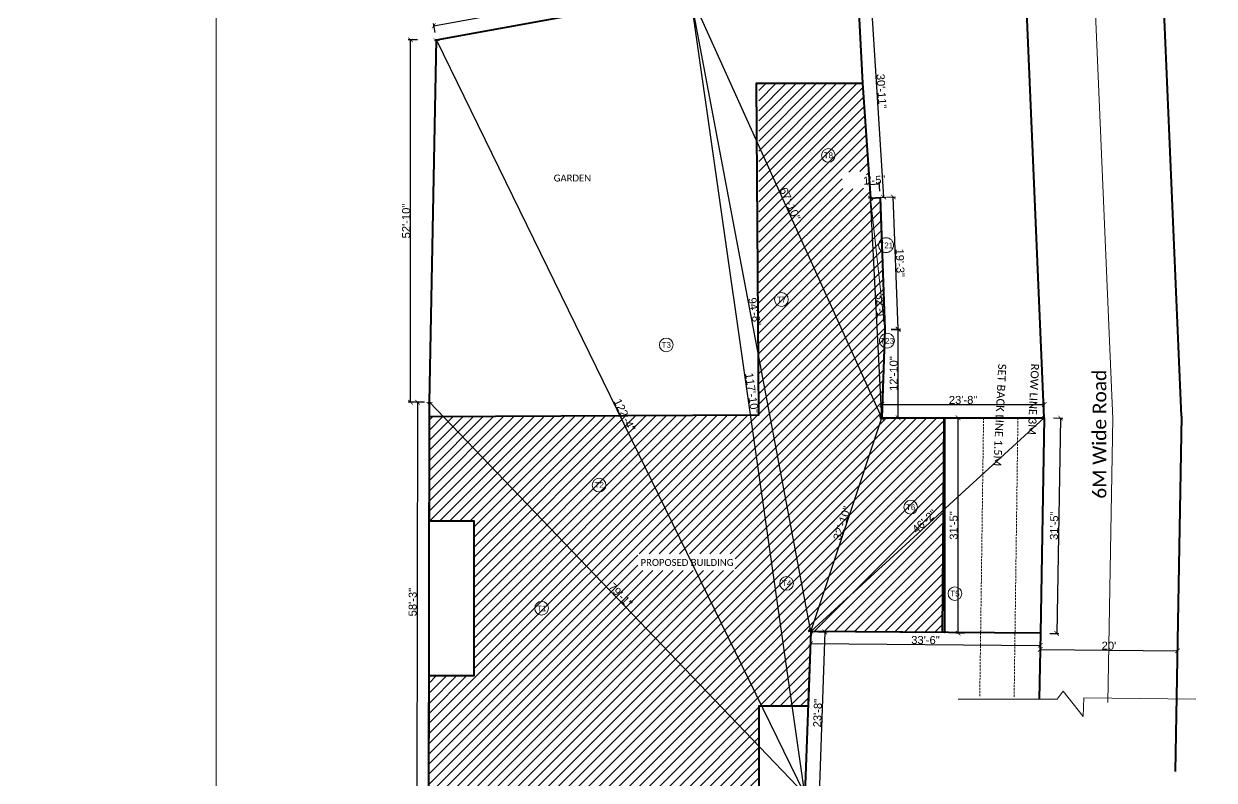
# Model space of a CAD drawing. Header units: inches. Extents: x 0 to 179512, y -43395 to -31716.
# Drawn here: x 157379 to 159461, y -38746 to -37423 of the extents above; entities that cross this region are included whole.
import ezdxf

# ---------------------------------------------------------------- set-up
doc = ezdxf.new("R2010")
doc.units = ezdxf.units.IN
doc.header["$LTSCALE"] = 10
doc.header["$MEASUREMENT"] = 0
doc.linetypes.add('HIDDEN', pattern=[0.375, 0.25, -0.125])
doc.layers.get('Defpoints').update_dxf_attribs({"color": 215})
for name, color, linetype, lineweight in [('door', 4, 'Continuous', 25), ('hatch', 95, 'Continuous', 0), ('NEW LETTERING', 3, 'Continuous', 0), ('OL_AR_Hatch', 253, 'Continuous', 15), ('OL_AR_SYMBOL', 1, 'Continuous', 5), ('OL_AR_Text', 140, 'Continuous', 5), ('OL_AR_WALL', 255, 'Continuous', 40)]:
    doc.layers.add(name, color=color, linetype=linetype, lineweight=lineweight)
doc.styles.add('1-16 Annotative Text', font='calibri.ttf', dxfattribs={"height": 0.0625})
doc.styles.add('1-8 Annotative Text', font='calibri.ttf', dxfattribs={"height": 0.125})
doc.styles.add('arial', font='arial.ttf')
doc.styles.get("Standard").update_dxf_attribs({"font": 'arial.ttf'})
doc.dimstyles.new('1-16 Annotative Dimension', dxfattribs={"dimtxt": 0.0625, "dimasz": 0.0625, "dimexe": 0.125, "dimexo": 0, "dimgap": 0.03125, "dimtad": 1, "dimdec": 0, "dimzin": 0, "dimdsep": 46, "dimlunit": 4, "dimtxsty": '1-16 Annotative Text', "dimblk": 'ARCHTICK', "dimcen": 0.09, "dimdle": 0.125, "dimadec": 0, "dimazin": 0, "dimtfac": 1, "dimtdec": 0, "dimtix": 1, "dimtofl": 0, "dimtmove": 2, "dimatfit": 3, "dimfxl": 0.125, "dimfxlon": 1, "dimtolj": 1, "dimtzin": 0, "dimarcsym": 1})
doc.dimstyles.new('Dim_OLA', dxfattribs={"dimscale": 2, "dimtxt": 7, "dimasz": 4, "dimexe": 2, "dimexo": 0.5, "dimgap": 0.3, "dimtad": 1, "dimdec": 0, "dimzin": 0, "dimdsep": 46, "dimlunit": 3, "dimtxsty": 'arial', "dimblk": 'ARCHTICK', "dimcen": 0.05, "dimadec": 0, "dimazin": 0, "dimtfac": 1, "dimtdec": 0, "dimtix": 1, "dimtmove": 2, "dimatfit": 3, "dimldrblk": 'DOT', "dimfxl": 6, "dimfxlon": 1, "dimtolj": 1, "dimtzin": 0, "dimarcsym": 0})

# ---------------------------------------------------------------- blocks, each defined once
blk = doc.blocks.new('_ArchTick')
at = {"color": 0, "linetype": 'ByBlock', "const_width": 0.15}
blk.add_lwpolyline([(-0.5, -0.5), (0.5, 0.5)], dxfattribs=at)
blk = doc.blocks.new('*D1078')
at = {"layer": 'Defpoints', "color": 0, "transparency": 16777216}
for p in [(0, -38065.5), (174046, -38065.5), (174041.9, -38103)]:
    blk.add_point(p, dxfattribs=at)
at = {"layer": 'door', "color": 0, "lineweight": -2, "transparency": 16777216}
for p, q in [((174046, -38115), (174046, -38053.5)), ((174034, -38065.5), (174058, -38065.5)), ((174041.9, -38103), (174058, -38103))]:
    blk.add_line(p, q, dxfattribs=at)
at = {"layer": 'door', "color": 0, "lineweight": -2, "transparency": 16777216, "xscale": 6, "yscale": 6, "zscale": 6}
for p, rotation in [((174046, -38065.5), 90), ((174046, -38103), 270)]:
    blk.add_blockref('_ArchTick', p, dxfattribs=dict(at, rotation=rotation))
at = {"layer": 'door', "color": 0, "transparency": 16777216, "insert": (174039.9, -38084.2), "char_height": 6, "attachment_point": 5, "rotation": 90, "style": '1-16 Annotative Text'}
blk.add_mtext('\\A1;3\'-2"', dxfattribs=at)
blk = doc.blocks.new('*D528')
at = {"layer": 'Defpoints', "color": 0, "transparency": 16777216}
for p in [(158989.5, -38111.8), (159013.5, -38111.8), (159157.5, -38488.7)]:
    blk.add_point(p, dxfattribs=at)
at = {"layer": 'OL_AR_Text', "color": 0, "lineweight": -2, "transparency": 16777216}
for p, q in [((159001.5, -38111.8), (159017.5, -38111.8)), ((159013.5, -38488.7), (159013.5, -38111.8)), ((159025.5, -38488.7), (159009.5, -38488.7))]:
    blk.add_line(p, q, dxfattribs=at)
at = {"layer": 'OL_AR_Text', "color": 0, "lineweight": -2, "transparency": 16777216, "xscale": 8, "yscale": 8, "zscale": 8}
for p, rotation in [((159013.5, -38111.8), 90), ((159013.5, -38488.7), 270)]:
    blk.add_blockref('_ArchTick', p, dxfattribs=dict(at, rotation=rotation))
at = {"layer": 'OL_AR_Text', "color": 0, "transparency": 16777216, "insert": (159005.7, -38300.3), "char_height": 14, "attachment_point": 5, "rotation": 90, "style": 'arial'}
blk.add_mtext('\\A1;31\'-5"', dxfattribs=at)
blk = doc.blocks.new('_Dot')
at = {"color": 0, "linetype": 'ByBlock', "lineweight": -2}
blk.add_line((-0.5, 0), (-1, 0), dxfattribs=at)
at = {"color": 0, "linetype": 'ByBlock', "const_width": 0.5}
blk.add_lwpolyline([(-0.25, 0, 1), (0.25, 0, 1)], format="xyb", close=True, dxfattribs=at)
blk = doc.blocks.new('*D529')
at = {"layer": 'Defpoints', "color": 0, "transparency": 16777216}
for p in [(159164.1, -38088.5), (158880.3, -38111.8), (159164.1, -38111.8)]:
    blk.add_point(p, dxfattribs=at)
at = {"layer": 'OL_AR_Text', "color": 0, "lineweight": -2, "transparency": 16777216}
for p, q in [((158880.3, -38100.5), (158880.3, -38084.5)), ((159164.1, -38100.5), (159164.1, -38084.5)), ((158880.3, -38088.5), (159164.1, -38088.5))]:
    blk.add_line(p, q, dxfattribs=at)
at = {"layer": 'OL_AR_Text', "color": 0, "lineweight": -2, "transparency": 16777216, "xscale": 8, "yscale": 8, "zscale": 8, "rotation": 180}
blk.add_blockref('_ArchTick', (158880.3, -38088.5), dxfattribs=at)
at = {"layer": 'OL_AR_Text', "color": 0, "lineweight": -2, "transparency": 16777216, "xscale": 8, "yscale": 8, "zscale": 8}
blk.add_blockref('_ArchTick', (159164.1, -38088.5), dxfattribs=at)
at = {"layer": 'OL_AR_Text', "color": 0, "transparency": 16777216, "insert": (159022.2, -38080.8), "char_height": 14, "attachment_point": 5, "style": 'arial'}
blk.add_mtext('\\A1;23\'-8"', dxfattribs=at)
blk = doc.blocks.new('*D530')
at = {"layer": 'Defpoints', "color": 0, "transparency": 16777216}
for p in [(158885.6, -37957.5), (158908.6, -37957.5), (158880.3, -38111.8)]:
    blk.add_point(p, dxfattribs=at)
at = {"layer": 'OL_AR_Text', "color": 0, "lineweight": -2, "transparency": 16777216}
for p, q in [((158896.6, -37957.5), (158912.6, -37957.5)), ((158908.6, -38111.8), (158908.6, -37957.5)), ((158896.6, -38111.8), (158912.6, -38111.8))]:
    blk.add_line(p, q, dxfattribs=at)
at = {"layer": 'OL_AR_Text', "color": 0, "lineweight": -2, "transparency": 16777216, "xscale": 8, "yscale": 8, "zscale": 8}
for p, rotation in [((158908.6, -37957.5), 90), ((158908.6, -38111.8), 270)]:
    blk.add_blockref('_ArchTick', p, dxfattribs=dict(at, rotation=rotation))
at = {"layer": 'OL_AR_Text', "color": 0, "transparency": 16777216, "insert": (158900.8, -38034.6), "char_height": 14, "attachment_point": 5, "rotation": 90, "style": 'arial'}
blk.add_mtext('\\A1;12\'-10"', dxfattribs=at)
blk = doc.blocks.new('*D531')
at = {"layer": 'Defpoints', "color": 0, "transparency": 16777216}
for p in [(158877, -37726.5), (158900, -37725.6), (158885.6, -37957.5)]:
    blk.add_point(p, dxfattribs=at)
at = {"layer": 'OL_AR_Text', "color": 0, "lineweight": -2, "transparency": 16777216}
for p, q in [((158888, -37726.1), (158904, -37725.5)), ((158908.6, -37956.6), (158900, -37725.6)), ((158896.6, -37957.1), (158912.6, -37956.5))]:
    blk.add_line(p, q, dxfattribs=at)
at = {"layer": 'OL_AR_Text', "color": 0, "lineweight": -2, "transparency": 16777216, "xscale": 8, "yscale": 8, "zscale": 8}
for p, rotation in [((158900, -37725.6), 92.12168807382909), ((158908.6, -37956.6), 272.1216880738291)]:
    blk.add_blockref('_ArchTick', p, dxfattribs=dict(at, rotation=rotation))
at = {"layer": 'OL_AR_Text', "color": 0, "transparency": 16777216, "insert": (158912, -37840.9), "char_height": 14, "attachment_point": 5, "rotation": 272.1217, "style": 'arial'}
blk.add_mtext('\\A1;19\'-3"', dxfattribs=at)
blk = doc.blocks.new('*D532')
at = {"layer": 'Defpoints', "color": 0, "transparency": 16777216}
for p in [(158858.9, -37704.5), (158860.3, -37727.5), (158877, -37726.5)]:
    blk.add_point(p, dxfattribs=at)
at = {"layer": 'OL_AR_Text', "color": 0, "lineweight": -2, "transparency": 16777216}
for p, q in [((158859.6, -37716.5), (158858.6, -37700.5)), ((158875.6, -37703.5), (158858.9, -37704.5)), ((158876.3, -37715.4), (158875.3, -37699.5))]:
    blk.add_line(p, q, dxfattribs=at)
at = {"layer": 'OL_AR_Text', "color": 0, "transparency": 16777216, "insert": (158866.8, -37696.3), "char_height": 14, "attachment_point": 5, "rotation": 3.5564, "style": 'arial'}
blk.add_mtext('\\A1;1\'-5"', dxfattribs=at)
blk = doc.blocks.new('*D537')
at = {"layer": 'Defpoints', "color": 0, "transparency": 16777216}
for p in [(158055.7, -37450.8), (158100.9, -37450.8), (158088.9, -38084.8)]:
    blk.add_point(p, dxfattribs=at)
at = {"layer": 'OL_AR_Text', "color": 0, "lineweight": -2, "transparency": 16777216}
for p, q in [((158067.7, -37450.8), (158051.7, -37450.8)), ((158055.7, -38084.8), (158055.7, -37450.8)), ((158067.7, -38084.8), (158051.7, -38084.8))]:
    blk.add_line(p, q, dxfattribs=at)
at = {"layer": 'OL_AR_Text', "color": 0, "lineweight": -2, "transparency": 16777216, "xscale": 8, "yscale": 8, "zscale": 8}
for p, rotation in [((158055.7, -37450.8), 90), ((158055.7, -38084.8), 270)]:
    blk.add_blockref('_ArchTick', p, dxfattribs=dict(at, rotation=rotation))
at = {"layer": 'OL_AR_Text', "color": 0, "transparency": 16777216, "insert": (158047.9, -37767.8), "char_height": 14, "attachment_point": 5, "rotation": 90, "style": 'arial'}
blk.add_mtext('\\A1;52\'-10"', dxfattribs=at)
blk = doc.blocks.new('*D538')
at = {"layer": 'Defpoints', "color": 0, "transparency": 16777216}
for p in [(158100.9, -37450.8), (158100.9, -37450.8), (158745.5, -38769.9)]:
    blk.add_point(p, dxfattribs=at)
at = {"layer": 'OL_AR_Text', "color": 0, "lineweight": -2, "transparency": 16777216}
for p, q in [((158100.9, -37450.8), (158097.3, -37452.6)), ((158745.5, -38769.9), (158100.9, -37450.8)), ((158745.5, -38769.9), (158741.9, -38771.6))]:
    blk.add_line(p, q, dxfattribs=at)
at = {"layer": 'OL_AR_Text', "color": 0, "lineweight": -2, "transparency": 16777216, "xscale": 8, "yscale": 8, "zscale": 8}
for p, rotation in [((158100.9, -37450.8), 116.0450850028407), ((158745.5, -38769.9), 296.0450850028407)]:
    blk.add_blockref('_ArchTick', p, dxfattribs=dict(at, rotation=rotation))
at = {"layer": 'OL_AR_Text', "color": 0, "transparency": 16777216, "insert": (158430.1, -38107), "char_height": 14, "attachment_point": 5, "rotation": 296.0451, "style": 'arial'}
blk.add_mtext('\\A1;122\'-4"', dxfattribs=at)
blk = doc.blocks.new('*D539')
at = {"layer": 'Defpoints', "color": 0, "transparency": 16777216}
for p in [(158088.9, -38084.8), (158088.9, -38084.8), (158745.5, -38769.9)]:
    blk.add_point(p, dxfattribs=at)
at = {"layer": 'OL_AR_Text', "color": 0, "lineweight": -2, "transparency": 16777216}
for p, q in [((158088.9, -38084.8), (158086, -38087.6)), ((158745.5, -38769.9), (158088.9, -38084.8)), ((158745.5, -38769.9), (158742.6, -38772.6))]:
    blk.add_line(p, q, dxfattribs=at)
at = {"layer": 'OL_AR_Text', "color": 0, "lineweight": -2, "transparency": 16777216, "xscale": 8, "yscale": 8, "zscale": 8}
for p, rotation in [((158088.9, -38084.8), 133.7861992098655), ((158745.5, -38769.9), 313.7861992098655)]:
    blk.add_blockref('_ArchTick', p, dxfattribs=dict(at, rotation=rotation))
at = {"layer": 'OL_AR_Text', "color": 0, "transparency": 16777216, "insert": (158422.8, -38422), "char_height": 14, "attachment_point": 5, "rotation": 313.7862, "style": 'arial'}
blk.add_mtext('\\A1;79\'-1"', dxfattribs=at)
blk = doc.blocks.new('*D540')
at = {"layer": 'Defpoints', "color": 0, "transparency": 16777216}
for p in [(158544.7, -37369.8), (158544.7, -37369.8), (158745.5, -38769.9)]:
    blk.add_point(p, dxfattribs=at)
at = {"layer": 'OL_AR_Text', "color": 0, "lineweight": -2, "transparency": 16777216}
for p, q in [((158544.7, -37369.8), (158540.7, -37370.4)), ((158745.5, -38769.9), (158544.7, -37369.8)), ((158745.5, -38769.9), (158741.6, -38770.4))]:
    blk.add_line(p, q, dxfattribs=at)
at = {"layer": 'OL_AR_Text', "color": 0, "lineweight": -2, "transparency": 16777216, "xscale": 8, "yscale": 8, "zscale": 8}
for p, rotation in [((158544.7, -37369.8), 98.16414406830357), ((158745.5, -38769.9), 278.1641440683036)]:
    blk.add_blockref('_ArchTick', p, dxfattribs=dict(at, rotation=rotation))
at = {"layer": 'OL_AR_Text', "color": 0, "transparency": 16777216, "insert": (158652.8, -38068.7), "char_height": 14, "attachment_point": 5, "rotation": 278.1641, "style": 'arial'}
blk.add_mtext('\\A1;117\'-10"', dxfattribs=at)
blk = doc.blocks.new('*D541')
at = {"layer": 'Defpoints', "color": 0, "transparency": 16777216}
for p in [(158880.3, -38111.8), (158880.3, -38111.8), (158755.6, -38485.7)]:
    blk.add_point(p, dxfattribs=at)
at = {"layer": 'OL_AR_Text', "color": 0, "lineweight": -2, "transparency": 16777216}
for p, q in [((158755.6, -38485.7), (158880.3, -38111.8)), ((158880.3, -38111.8), (158876.5, -38110.5)), ((158755.6, -38485.7), (158751.8, -38484.4))]:
    blk.add_line(p, q, dxfattribs=at)
at = {"layer": 'OL_AR_Text', "color": 0, "lineweight": -2, "transparency": 16777216, "xscale": 8, "yscale": 8, "zscale": 8}
for p, rotation in [((158880.3, -38111.8), 71.55956947048017), ((158755.6, -38485.7), 251.5595694704802)]:
    blk.add_blockref('_ArchTick', p, dxfattribs=dict(at, rotation=rotation))
at = {"layer": 'OL_AR_Text', "color": 0, "transparency": 16777216, "insert": (158810.6, -38296.3), "char_height": 14, "attachment_point": 5, "rotation": 71.5596, "style": 'arial'}
blk.add_mtext('\\A1;32\'-10"', dxfattribs=at)
blk = doc.blocks.new('*D542')
at = {"layer": 'Defpoints', "color": 0, "transparency": 16777216}
for p in [(159164.1, -38111.8), (159164.1, -38111.8), (158755.6, -38485.7)]:
    blk.add_point(p, dxfattribs=at)
at = {"layer": 'OL_AR_Text', "color": 0, "lineweight": -2, "transparency": 16777216}
for p, q in [((158755.6, -38485.7), (159164.1, -38111.8)), ((159164.1, -38111.8), (159161.4, -38108.9)), ((158755.6, -38485.7), (158752.9, -38482.8))]:
    blk.add_line(p, q, dxfattribs=at)
at = {"layer": 'OL_AR_Text', "color": 0, "lineweight": -2, "transparency": 16777216, "xscale": 8, "yscale": 8, "zscale": 8}
for p, rotation in [((159164.1, -38111.8), 42.46412908209346), ((158755.6, -38485.7), 222.4641290820934)]:
    blk.add_blockref('_ArchTick', p, dxfattribs=dict(at, rotation=rotation))
at = {"layer": 'OL_AR_Text', "color": 0, "transparency": 16777216, "insert": (158954.6, -38293), "char_height": 14, "attachment_point": 5, "rotation": 42.4641, "style": 'arial'}
blk.add_mtext('\\A1;46\'-2"', dxfattribs=at)
blk = doc.blocks.new('*D543')
at = {"layer": 'Defpoints', "color": 0, "transparency": 16777216}
for p in [(158544.7, -37369.8), (158544.7, -37369.8), (158755.6, -38485.7)]:
    blk.add_point(p, dxfattribs=at)
at = {"layer": 'OL_AR_Text', "color": 0, "lineweight": -2, "transparency": 16777216}
for p, q in [((158544.7, -37369.8), (158540.7, -37370.6)), ((158755.6, -38485.7), (158544.7, -37369.8)), ((158755.6, -38485.7), (158751.7, -38486.4))]:
    blk.add_line(p, q, dxfattribs=at)
at = {"layer": 'OL_AR_Text', "color": 0, "lineweight": -2, "transparency": 16777216, "xscale": 8, "yscale": 8, "zscale": 8}
for p, rotation in [((158544.7, -37369.8), 100.7030195157582), ((158755.6, -38485.7), 280.7030195157582)]:
    blk.add_blockref('_ArchTick', p, dxfattribs=dict(at, rotation=rotation))
at = {"layer": 'OL_AR_Text', "color": 0, "transparency": 16777216, "insert": (158657.7, -37926.3), "char_height": 14, "attachment_point": 5, "rotation": 280.703, "style": 'arial'}
blk.add_mtext('\\A1;94\'-8"', dxfattribs=at)
blk = doc.blocks.new('*D544')
at = {"layer": 'Defpoints', "color": 0, "transparency": 16777216}
for p in [(158544.7, -37369.8), (158544.7, -37369.8), (158880.3, -38111.8)]:
    blk.add_point(p, dxfattribs=at)
at = {"layer": 'OL_AR_Text', "color": 0, "lineweight": -2, "transparency": 16777216}
for p, q in [((158544.7, -37369.8), (158541, -37371.5)), ((158880.3, -38111.8), (158544.7, -37369.8)), ((158880.3, -38111.8), (158876.6, -38113.5))]:
    blk.add_line(p, q, dxfattribs=at)
at = {"layer": 'OL_AR_Text', "color": 0, "lineweight": -2, "transparency": 16777216, "xscale": 8, "yscale": 8, "zscale": 8}
for p, rotation in [((158544.7, -37369.8), 114.3359500643644), ((158880.3, -38111.8), 294.3359500643644)]:
    blk.add_blockref('_ArchTick', p, dxfattribs=dict(at, rotation=rotation))
at = {"layer": 'OL_AR_Text', "color": 0, "transparency": 16777216, "insert": (158719.5, -37737.6), "char_height": 14, "attachment_point": 5, "rotation": 294.336, "style": 'arial'}
blk.add_mtext('\\A1;67\'-10"', dxfattribs=at)
blk = doc.blocks.new('*D545')
at = {"layer": 'Defpoints', "color": 0, "transparency": 16777216}
for p in [(158860.3, -37727.5), (158860.3, -37727.5), (158880.3, -38111.8)]:
    blk.add_point(p, dxfattribs=at)
at = {"layer": 'OL_AR_Text', "color": 0, "lineweight": -2, "transparency": 16777216}
for p, q in [((158860.3, -37727.5), (158856.3, -37727.7)), ((158880.3, -38111.8), (158860.3, -37727.5)), ((158880.3, -38111.8), (158876.3, -38112))]:
    blk.add_line(p, q, dxfattribs=at)
at = {"layer": 'OL_AR_Text', "color": 0, "lineweight": -2, "transparency": 16777216, "xscale": 8, "yscale": 8, "zscale": 8}
for p, rotation in [((158860.3, -37727.5), 92.96914524949295), ((158880.3, -38111.8), 272.969145249493)]:
    blk.add_blockref('_ArchTick', p, dxfattribs=dict(at, rotation=rotation))
at = {"layer": 'OL_AR_Text', "color": 0, "transparency": 16777216, "insert": (158878, -37919.3), "char_height": 14, "attachment_point": 5, "rotation": 272.9691, "style": 'arial'}
blk.add_mtext('\\A1;32\'-1"', dxfattribs=at)
blk = doc.blocks.new('*D560')
at = {"layer": 'Defpoints', "color": 0, "transparency": 16777216}
for p in [(159157.5, -38488.7), (159397.5, -38491.2), (159397.2, -38519.5)]:
    blk.add_point(p, dxfattribs=at)
at = {"layer": 'OL_AR_Text', "color": 0, "lineweight": -2, "transparency": 16777216}
for p, q in [((159157.3, -38505.1), (159157.2, -38521.1)), ((159157.2, -38517.1), (159397.2, -38519.5)), ((159397.3, -38507.5), (159397.2, -38523.5))]:
    blk.add_line(p, q, dxfattribs=at)
at = {"layer": 'OL_AR_Text', "color": 0, "lineweight": -2, "transparency": 16777216, "xscale": 8, "yscale": 8, "zscale": 8}
for p, rotation in [((159157.2, -38517.1), 179.4165344416455), ((159397.2, -38519.5), 359.4165344416455)]:
    blk.add_blockref('_ArchTick', p, dxfattribs=dict(at, rotation=rotation))
at = {"layer": 'OL_AR_Text', "color": 0, "transparency": 16777216, "insert": (159277.3, -38510.6), "char_height": 14, "attachment_point": 5, "rotation": 359.4165, "style": 'arial'}
blk.add_mtext("\\A1;20'", dxfattribs=at)
blk = doc.blocks.new('*D561')
at = {"layer": 'Defpoints', "color": 0, "transparency": 16777216}
for p in [(158088.9, -38084.8), (158066.5, -38783.9), (158087.7, -38784)]:
    blk.add_point(p, dxfattribs=at)
at = {"layer": 'OL_AR_Text', "color": 0, "lineweight": -2, "transparency": 16777216}
for p, q in [((158079.8, -38084.8), (158063.8, -38084.8)), ((158067.8, -38084.8), (158066.5, -38783.9)), ((158078.5, -38783.9), (158062.5, -38783.9))]:
    blk.add_line(p, q, dxfattribs=at)
at = {"layer": 'OL_AR_Text', "color": 0, "lineweight": -2, "transparency": 16777216, "xscale": 8, "yscale": 8, "zscale": 8}
for p, rotation in [((158067.8, -38084.8), 89.90027706013171), ((158066.5, -38783.9), 269.9002770601317)]:
    blk.add_blockref('_ArchTick', p, dxfattribs=dict(at, rotation=rotation))
at = {"layer": 'OL_AR_Text', "color": 0, "transparency": 16777216, "insert": (158059.4, -38434.3), "char_height": 14, "attachment_point": 5, "rotation": 89.9003, "style": 'arial'}
blk.add_mtext('\\A1;58\'-3"', dxfattribs=at)
blk = doc.blocks.new('*D562')
at = {"layer": 'Defpoints', "color": 0, "transparency": 16777216}
for p in [(158540.2, -37345.2), (158544.7, -37369.8), (158100.9, -37450.8)]:
    blk.add_point(p, dxfattribs=at)
at = {"layer": 'OL_AR_Text', "color": 0, "lineweight": -2, "transparency": 16777216}
for p, q in [((158096.4, -37426.2), (158540.2, -37345.2)), ((158542.3, -37357), (158539.5, -37341.2)), ((158098.6, -37438), (158095.7, -37422.2))]:
    blk.add_line(p, q, dxfattribs=at)
at = {"layer": 'OL_AR_Text', "color": 0, "lineweight": -2, "transparency": 16777216, "xscale": 8, "yscale": 8, "zscale": 8}
for p, rotation in [((158540.2, -37345.2), 10.34403477927471), ((158096.4, -37426.2), 190.3440347792747)]:
    blk.add_blockref('_ArchTick', p, dxfattribs=dict(at, rotation=rotation))
at = {"layer": 'OL_AR_Text', "color": 0, "transparency": 16777216, "insert": (158316.9, -37378), "char_height": 14, "attachment_point": 5, "rotation": 10.344, "style": 'arial'}
blk.add_mtext('\\A1;37\'-7"', dxfattribs=at)
blk = doc.blocks.new('*D564')
at = {"layer": 'Defpoints', "color": 0, "transparency": 16777216}
for p in [(158755.6, -38485.7), (159157.5, -38488.7), (159157.3, -38510)]:
    blk.add_point(p, dxfattribs=at)
at = {"layer": 'OL_AR_Text', "color": 0, "lineweight": -2, "transparency": 16777216}
for p, q in [((158755.5, -38494.9), (158755.4, -38510.9)), ((159157.4, -38498), (159157.3, -38514)), ((158755.4, -38506.9), (159157.3, -38510))]:
    blk.add_line(p, q, dxfattribs=at)
at = {"layer": 'OL_AR_Text', "color": 0, "lineweight": -2, "transparency": 16777216, "xscale": 8, "yscale": 8, "zscale": 8}
for p, rotation in [((158755.4, -38506.9), 179.5664352013702), ((159157.3, -38510), 359.5664352013703)]:
    blk.add_blockref('_ArchTick', p, dxfattribs=dict(at, rotation=rotation))
at = {"layer": 'OL_AR_Text', "color": 0, "transparency": 16777216, "insert": (158956.4, -38500.7), "char_height": 14, "attachment_point": 5, "rotation": 359.5664, "style": 'arial'}
blk.add_mtext('\\A1;33\'-6"', dxfattribs=at)
blk = doc.blocks.new('*D565')
at = {"layer": 'Defpoints', "color": 0, "transparency": 16777216}
for p in [(158755.6, -38485.7), (158745.5, -38769.9), (158770.4, -38770.7)]:
    blk.add_point(p, dxfattribs=at)
at = {"layer": 'OL_AR_Text', "color": 0, "lineweight": -2, "transparency": 16777216}
for p, q in [((158768.5, -38486.2), (158784.4, -38486.7)), ((158780.4, -38486.6), (158770.4, -38770.7)), ((158758.4, -38770.3), (158774.4, -38770.9))]:
    blk.add_line(p, q, dxfattribs=at)
at = {"layer": 'OL_AR_Text', "color": 0, "lineweight": -2, "transparency": 16777216, "xscale": 8, "yscale": 8, "zscale": 8}
for p, rotation in [((158780.4, -38486.6), 87.97346806478646), ((158770.4, -38770.7), 267.9734680647865)]:
    blk.add_blockref('_ArchTick', p, dxfattribs=dict(at, rotation=rotation))
at = {"layer": 'OL_AR_Text', "color": 0, "transparency": 16777216, "insert": (158767.7, -38628.4), "char_height": 14, "attachment_point": 5, "rotation": 87.9735, "style": 'arial'}
blk.add_mtext('\\A1;23\'-8"', dxfattribs=at)
blk = doc.blocks.new('*D566')
at = {"layer": 'Defpoints', "color": 0, "transparency": 16777216}
for p in [(159164.1, -38111.8), (159157.5, -38488.7), (159185.9, -38489.2)]:
    blk.add_point(p, dxfattribs=at)
at = {"layer": 'OL_AR_Text', "color": 0, "lineweight": -2, "transparency": 16777216}
for p, q in [((159180.5, -38112.1), (159196.5, -38112.4)), ((159192.5, -38112.3), (159185.9, -38489.2)), ((159173.9, -38489), (159189.9, -38489.3))]:
    blk.add_line(p, q, dxfattribs=at)
at = {"layer": 'OL_AR_Text', "color": 0, "lineweight": -2, "transparency": 16777216, "xscale": 8, "yscale": 8, "zscale": 8}
for p, rotation in [((159192.5, -38112.3), 88.99094012664231), ((159185.9, -38489.2), 268.9909401266423)]:
    blk.add_blockref('_ArchTick', p, dxfattribs=dict(at, rotation=rotation))
at = {"layer": 'OL_AR_Text', "color": 0, "transparency": 16777216, "insert": (159181.5, -38300.6), "char_height": 14, "attachment_point": 5, "rotation": 88.9909, "style": 'arial'}
blk.add_mtext('\\A1;31\'-5"', dxfattribs=at)
blk = doc.blocks.new('*D567')
at = {"layer": 'Defpoints', "color": 0, "transparency": 16777216}
for p in [(158837.3, -37357.5), (158860.3, -37356.1), (158860.3, -37727.5)]:
    blk.add_point(p, dxfattribs=at)
at = {"layer": 'OL_AR_Text', "color": 0, "lineweight": -2, "transparency": 16777216}
for p, q in [((158848.3, -37356.8), (158864.3, -37355.8)), ((158883.3, -37726.1), (158860.3, -37356.1)), ((158871.3, -37726.8), (158887.3, -37725.9))]:
    blk.add_line(p, q, dxfattribs=at)
at = {"layer": 'OL_AR_Text', "color": 0, "lineweight": -2, "transparency": 16777216, "xscale": 8, "yscale": 8, "zscale": 8}
for p, rotation in [((158860.3, -37356.1), 93.55642005478177), ((158883.3, -37726.1), 273.5564200547818)]:
    blk.add_blockref('_ArchTick', p, dxfattribs=dict(at, rotation=rotation))
at = {"layer": 'OL_AR_Text', "color": 0, "transparency": 16777216, "insert": (158879.5, -37540.6), "char_height": 14, "attachment_point": 5, "rotation": 273.5564, "style": 'arial'}
blk.add_mtext('\\A1;30\'-11"', dxfattribs=at)

msp = doc.modelspace()

# ---------------------------------------------------------------- hatches: boundary and pattern name
at = {"layer": 'OL_AR_Hatch'}
h = msp.add_hatch(dxfattribs=at)
h.set_pattern_fill('ANSI31', color=256, scale=100)
h.paths.add_polyline_path([(158812.02, -37712.31), (158854.64, -37709.66), (158852.83, -37680.64), (158810.21, -37683.29)], flags=16)
h.paths.add_polyline_path([(158453.46, -38379.08), (158623.76, -38379.08), (158623.76, -38350), (158453.46, -38350)], flags=16)
h.paths.add_polyline_path([(158664.8, -38106.94), (158088.85, -38109.81), (158088.78, -38152.75), (158088.78, -38292.75), (158166.85, -38292.75), (158166.85, -38562.84), (158088.07, -38562.84), (158087.68, -38783.96), (158664.97, -38771.59), (158664.77, -38616.56), (158750.95, -38616.56), (158755.58, -38485.71), (158986.3, -38487.45), (158988.9, -38143.5), (158989.14, -38111.81), (158880.26, -38111.81), (158885.56, -37957.49), (158877, -37726.49), (158860.33, -37727.53), (158846.36, -37526.81), (158664.8, -37526.81), (158664.8, -38084.81), (158664.64, -38084.81)])

# ---------------------------------------------------------------- linework, layer by layer
at = {"layer": 'hatch'}
msp.add_lwpolyline([(157715.5, -36393.77), (178335, -36393.77), (178335, -39944.5), (157715.5, -39944.5)], close=True, dxfattribs=at)
at = {"layer": 'NEW LETTERING'}
for centre, radius in [((158786.5, -37653), 12), ((158887.5, -37810), 13), ((158704.5, -37905), 12), ((158503, -37984.5), 12), ((158889, -37977), 13), ((158385.5, -38229.5), 12), ((158930.5, -38268.5), 12), ((158713.5, -38401.5), 12), ((159008, -38419.5), 12), ((158285, -38445), 12)]:
    msp.add_circle(centre, radius, dxfattribs=at)
at = {"layer": 'OL_AR_SYMBOL', "linetype": 'HIDDEN', "ltscale": 300}
for p, q in [((159284.34, -38113.92), (159251.52, -37345.95)), ((159284.14, -38112.86), (159275.39, -38609.64))]:
    msp.add_line(p, q, dxfattribs=at)
at = {"layer": 'OL_AR_SYMBOL', "linetype": 'HIDDEN', "ltscale": 1.5}
for p, q in [((159051.39, -38599.06), (159058.03, -38110.36)), ((159111.49, -38599.87), (159118.13, -38111.18))]:
    msp.add_line(p, q, dxfattribs=at)
at = {"layer": 'OL_AR_Text'}
for p, q in [((158885.56, -37957.49), (158860.33, -37727.53)), ((158860.33, -37727.53), (158860.33, -37727.53)), ((159013.5, -38604), (159187, -38604)), ((159187, -38604), (159197.5, -38590)), ((159197.5, -38590), (159232.46, -38634.42)), ((159232.46, -38634.42), (159233.19, -38601.53)), ((159429.36, -38604.19), (159233.19, -38601.53))]:
    msp.add_line(p, q, dxfattribs=at)
at = {"layer": 'OL_AR_WALL'}
for p, q in [((159164.14, -38111.81), (159131.58, -37350.01)), ((159404.23, -38108.79), (159371.41, -37340.83)), ((158986.3, -38487.45), (158989.14, -38111.81)), ((159404.23, -38108.79), (159393.28, -38730.54)), ((159157.5, -38488.75), (159155.47, -38604))]:
    msp.add_line(p, q, dxfattribs=at)
at = {"layer": 'OL_AR_WALL', "lineweight": 40}
for points in [[(158087.68, -38783.96), (158088.9, -38084.81), (158100.9, -37450.81), (158544.67, -37369.81)], [(158837.33, -37357.52), (158846.29, -37526.81), (158860.33, -37727.53), (158877, -37726.49), (158885.56, -37957.49), (158880.26, -38111.81), (159164.14, -38111.81), (159157.5, -38488.75), (158755.58, -38485.71), (158745.53, -38769.87)]]:
    msp.add_lwpolyline(points, dxfattribs=at)
at = {"layer": 'OL_AR_WALL'}
msp.add_lwpolyline([(158088.78, -38109.81), (158664.8, -38106.94), (158660.8, -37526.81), (158846.36, -37526.81), (158860.33, -37727.53), (158877, -37726.49), (158885.56, -37957.49), (158880.26, -38111.81), (158989.48, -38111.81), (158989.48, -38487.64), (158755.58, -38485.71), (158750.95, -38616.56), (158664.77, -38616.56), (158664.97, -38771.59), (158087.68, -38783.96), (158088.05, -38562.84), (158166.85, -38562.84), (158166.85, -38292.75), (158088.78, -38292.75), (158088.78, -38109.81)], dxfattribs=at)

# ---------------------------------------------------------------- texts
at = {"char_height": 14, "attachment_point": 1, "style": '1-16 Annotative Text'}
for s, insert, rotation in [('\\A1;\\pi79.9748;SET BACK LINE 1.5M', (159101.71, -37938.09), 267.21041), ('\\A1;\\pi108.09865;ROW LINE 3M', (159160.36, -37909.61), 267.29922)]:
    msp.add_mtext_dynamic_manual_height_columns(s, width=338.5358, gutter_width=30, heights=[0], dxfattribs=dict(at, insert=insert, rotation=rotation))
at = {"layer": 'NEW LETTERING', "char_height": 10, "attachment_point": 1}
for s, insert in [('T8', (158778.4, -37647.89)), ('T21', (158875.9, -37805.39)), ('T7', (158696.4, -37899.89)), ('T3', (158494.9, -37979.39)), ('T23', (158877.4, -37972.39)), ('T2', (158377.4, -38224.39)), ('T6', (158922.4, -38263.39)), ('T4', (158705.4, -38396.39)), ('T5', (158999.9, -38414.39)), ('T1', (158276.89, -38440.44))]:
    msp.add_mtext_dynamic_manual_height_columns(s, width=18.9099, gutter_width=50, heights=[8.76], dxfattribs=dict(at, insert=insert))
at = {"layer": 'NEW LETTERING', "insert": (158306.05, -37686.64), "char_height": 12, "width": 178.196, "attachment_point": 1, "style": '1-16 Annotative Text'}
msp.add_mtext('\\A1;GARDEN', dxfattribs=at)
at = {"layer": 'NEW LETTERING', "insert": (159248.78, -38253.48), "char_height": 24, "attachment_point": 1, "rotation": 90, "style": '1-8 Annotative Text'}
msp.add_mtext_dynamic_manual_height_columns('6M Wide Road', width=1101.4299, gutter_width=60, heights=[0], dxfattribs=at)
at = {"layer": 'OL_AR_Text', "insert": (158458.05, -38358.94), "char_height": 12, "width": 178.196, "attachment_point": 1, "style": '1-16 Annotative Text'}
msp.add_mtext('\\A1;PROPOSED BUILDING', dxfattribs=at)

# ---------------------------------------------------------------- dimensions: what is measured, and where the dimension line sits
at = {"layer": 'door'}
dim = msp.add_linear_dim(base=(174046, -38065.47), p1=(174041.94, -38103.01), p2=(0, -38065.47), angle=90, dimstyle='1-16 Annotative Dimension', override={"dimscale": 0, "dimtix": 1, "dimtofl": 0, "dimtmove": 2, "dimatfit": 3}, dxfattribs=at)
dim.commit()
dim.dimension.update_dxf_attribs({"geometry": '*D1078', "text_midpoint": (174039.93, -38084.24)})
at = {"layer": 'OL_AR_Text'}
for p1, p2, distance, picture, middle in [((158100.9, -37450.81), (158544.67, -37369.81), 25.04, '*D562', (158316.9, -37378.05)), ((158860.33, -37727.53), (158837.33, -37357.52), -23.01, '*D567', (158879.53, -37540.62)), ((158880.26, -38111.81), (158544.67, -37369.81), 0, '*D544', (158719.52, -37737.62)), ((158755.58, -38485.71), (158544.67, -37369.81), 0, '*D543', (158657.74, -37926.32)), ((158745.53, -38769.87), (158544.67, -37369.81), 0, '*D540', (158652.77, -38068.74)), ((158745.53, -38769.87), (158100.9, -37450.81), 0, '*D538', (158430.07, -38106.99)), ((158877, -37726.49), (158860.33, -37727.53), -23.07, '*D532', (158866.75, -37696.25)), ((158880.26, -38111.81), (158860.33, -37727.53), 0, '*D545', (158878.03, -37919.27)), ((158885.56, -37957.49), (158877, -37726.49), -23.03, '*D531', (158912.05, -37840.85)), ((158088.9, -38084.81), (158087.68, -38783.96), -21.13, '*D561', (158059.4, -38434.33)), ((158745.53, -38769.87), (158088.9, -38084.81), 0, '*D539', (158422.81, -38421.97)), ((158880.26, -38111.81), (159164.14, -38111.81), 23.3, '*D529', (159022.2, -38080.75)), ((158755.58, -38485.71), (158880.26, -38111.81), 0, '*D541', (158810.57, -38296.3)), ((158755.58, -38485.71), (159164.14, -38111.81), 0, '*D542', (158954.63, -38293.04)), ((159164.14, -38111.81), (159157.5, -38488.75), 28.41, '*D566', (159181.47, -38300.64)), ((158755.58, -38485.71), (158745.53, -38769.87), 24.88, '*D565', (158767.67, -38628.39)), ((158755.58, -38485.71), (159157.5, -38488.75), -21.21, '*D564', (158956.44, -38500.68)), ((159157.5, -38488.75), (159397.49, -38491.19), -28.35, '*D560', (159277.29, -38510.57))]:
    dim = msp.add_aligned_dim(p1=p1, p2=p2, distance=distance, dimstyle='Dim_OLA', dxfattribs=at)
    dim.commit()
    dim.dimension.update_dxf_attribs({"geometry": picture, "text_midpoint": middle})
for base, p1, p2, picture, middle in [((158055.68, -37450.81), (158088.9, -38084.81), (158100.9, -37450.81), '*D537', (158047.93, -37767.81)), ((158908.56, -37957.49), (158880.26, -38111.81), (158885.56, -37957.49), '*D530', (158900.81, -38034.65)), ((159013.47, -38111.81), (159157.5, -38488.75), (158989.48, -38111.81), '*D528', (159005.72, -38300.28))]:
    dim = msp.add_linear_dim(base=base, p1=p1, p2=p2, angle=90, dimstyle='Dim_OLA', dxfattribs=at)
    dim.commit()
    dim.dimension.update_dxf_attribs({"geometry": picture, "text_midpoint": middle})

doc.saveas('drawing.dxf')
